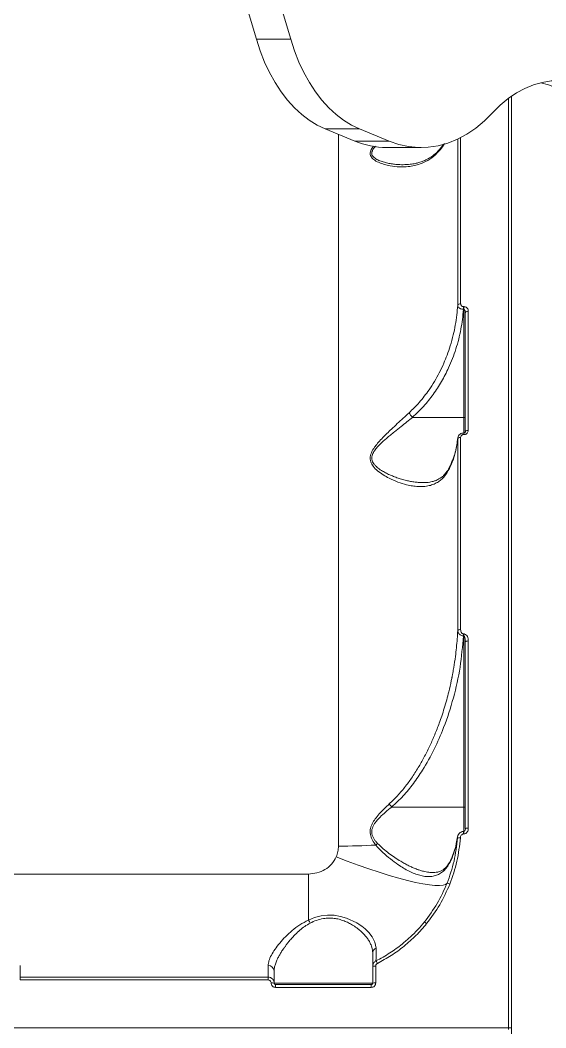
# Model space of a CAD drawing. Header units: millimetres. Extents: x -5718 to 5731, y -4937 to 4872.
# Drawn here: x 634.8 to 810.8, y 1520.6 to 1857.9 of the extents above; entities that cross this region are included whole.
import ezdxf

# ---------------------------------------------------------------- set-up
doc = ezdxf.new("R2010")
doc.units = ezdxf.units.MM
doc.layers.add('DIKOM_ОБЪЕКТ', color=7, linetype='Continuous')

msp = doc.modelspace()

# ---------------------------------------------------------------- linework, layer by layer
at = {"layer": 'DIKOM_ОБЪЕКТ', "color": 7, "linetype": 'Continuous', "lineweight": 15}
for p, q in [((708.15, 1870.74), (713.87, 1851.53)), ((719.64, 1870.74), (725.36, 1851.53)), ((713.87, 1851.53), (725.36, 1851.53)), ((798.31, 1831.79), (798.31, 1520.58)), ((799.31, 1832.51), (799.31, 1171.58)), ((736.93, 1821.46), (748.42, 1821.46)), ((736.93, 1821.46), (746.8, 1817.41)), ((741.36, 1581.43), (741.36, 1819.64)), ((748.42, 1821.46), (758.29, 1817.41)), ((781.26, 1818.11), (781.26, 1762.42)), ((782.25, 1818.6), (782.25, 1762.95)), ((746.8, 1817.41), (758.29, 1817.41)), ((757.49, 1815.27), (768.98, 1815.27)), ((776.53, 1816.39), (775.57, 1815.02)), ((783.21, 1761.99), (783.31, 1761.99)), ((783.21, 1761.99), (783.21, 1761.09)), ((783.31, 1761.09), (783.21, 1761.09)), ((783.31, 1761.99), (783.31, 1761.09)), ((783.31, 1724.93), (783.31, 1761.09)), ((784.81, 1760.47), (784.81, 1720.6)), ((766.15, 1724.94), (766.15, 1724.93)), ((766.15, 1724.93), (783.31, 1724.93)), ((783.31, 1719.71), (783.31, 1724.93)), ((781.26, 1717.78), (781.35, 1718.16)), ((781.26, 1717.78), (781.26, 1653.6)), ((782.25, 1718.22), (782.25, 1653.89)), ((783.31, 1719.71), (783.28, 1719.71)), ((783.28, 1719.71), (783.28, 1719.19)), ((783.28, 1719.19), (783.31, 1719.19)), ((783.31, 1719.71), (783.31, 1719.19)), ((783.19, 1652.43), (783.31, 1652.43)), ((783.19, 1652.43), (783.19, 1651.79)), ((783.31, 1651.79), (783.19, 1651.79)), ((783.31, 1652.43), (783.31, 1651.79)), ((783.31, 1594.5), (783.31, 1651.79)), ((784.81, 1650.09), (784.81, 1587.43)), ((759.2, 1594.5), (783.31, 1594.5)), ((783.31, 1586.33), (783.31, 1594.5)), ((783.31, 1586.33), (783.22, 1586.33)), ((783.22, 1585.49), (783.22, 1586.33)), ((783.22, 1585.49), (783.31, 1585.49)), ((783.31, 1585.49), (783.31, 1586.33)), ((781.17, 1584.53), (780.78, 1582.25)), ((781.25, 1584.54), (781.15, 1584.11)), ((780.58, 1581.26), (779.44, 1577.79)), ((381.31, 1572.08), (731.31, 1572.08)), ((731.31, 1556.68), (731.31, 1572.08)), ((634.81, 1537.58), (634.81, 1541.44)), ((717.81, 1541.44), (717.81, 1537.58)), ((752.81, 1541.2), (752.81, 1535.58)), ((753.81, 1541.25), (753.81, 1535.62)), ((634.81, 1536.62), (634.81, 1537.58)), ((717.81, 1537.58), (634.81, 1537.58)), ((717.81, 1536.62), (634.81, 1536.62)), ((717.81, 1537.58), (717.81, 1536.62)), ((719.81, 1535.58), (752.81, 1535.58)), ((720.31, 1535.08), (720.31, 1534.12)), ((752.31, 1535.08), (720.31, 1535.08)), ((752.31, 1534.12), (752.31, 1535.08)), ((752.31, 1534.12), (720.31, 1534.12)), ((798.31, 1520.58), (314.31, 1520.58)), ((798.31, 1520.08), (798.31, 1520.58))]:
    msp.add_line(p, q, dxfattribs=at)
at = {"layer": 'DIKOM_ОБЪЕКТ', "color": 7, "linetype": 'Continuous', "lineweight": 15, "flags": 128}
for points in [[(736.93, 1821.46), (734.23, 1822.75), (731.6, 1824.37), (729.07, 1826.32), (726.64, 1828.57), (724.34, 1831.11), (722.18, 1833.93), (720.16, 1837.02), (718.31, 1840.34), (716.64, 1843.88), (715.16, 1847.62), (713.87, 1851.53)], [(748.42, 1821.46), (745.72, 1822.75), (743.09, 1824.37), (740.56, 1826.32), (738.13, 1828.57), (735.83, 1831.11), (733.67, 1833.93), (731.65, 1837.02), (729.8, 1840.34), (728.13, 1843.88), (726.65, 1847.62), (725.36, 1851.53)], [(793, 1826.95), (795.52, 1829.46), (798.15, 1831.67), (800.9, 1833.54), (803.72, 1835.07), (806.62, 1836.25), (809.57, 1837.07), (812.55, 1837.53), (815.54, 1837.62), (818.53, 1837.35), (821.49, 1836.71), (824.42, 1835.71), (827.28, 1834.36)], [(793, 1826.95), (790.21, 1824.19), (787.29, 1821.78), (784.26, 1819.73), (781.14, 1818.05), (777.94, 1816.77), (774.68, 1815.87), (771.39, 1815.38), (768.09, 1815.28), (764.79, 1815.59), (761.52, 1816.3), (758.29, 1817.41)], [(784.81, 1760.47), (784.62, 1760.46), (784.43, 1760.42), (784.26, 1760.37), (784.11, 1760.3), (783.98, 1760.21), (783.89, 1760.11), (783.83, 1760.01), (783.81, 1759.89)], [(784.81, 1720.6), (784.62, 1720.59), (784.43, 1720.57), (784.26, 1720.52), (784.11, 1720.46), (783.98, 1720.39), (783.89, 1720.31), (783.83, 1720.22), (783.81, 1720.13)], [(781.26, 1717.78), (781.29, 1717.86), (781.35, 1717.95), (781.45, 1718.02), (781.57, 1718.09), (781.72, 1718.14), (781.89, 1718.18), (782.07, 1718.21), (782.25, 1718.22)], [(784.81, 1650.09), (784.62, 1650.09), (784.43, 1650.07), (784.26, 1650.04), (784.11, 1650), (783.98, 1649.96), (783.89, 1649.9), (783.83, 1649.84), (783.81, 1649.78)], [(783.81, 1594.33), (783.8, 1594.37), (783.78, 1594.4), (783.73, 1594.43), (783.67, 1594.45), (783.59, 1594.47), (783.51, 1594.49), (783.41, 1594.5), (783.31, 1594.5)], [(740.6, 1577.79), (744.3, 1576.38), (747.96, 1575.05), (751.54, 1573.8), (755.02, 1572.66), (758.35, 1571.62), (761.51, 1570.71), (764.46, 1569.92), (767.18, 1569.28), (769.64, 1568.78), (771.8, 1568.42), (773.66, 1568.22), (775.2, 1568.18), (776.39, 1568.29), (777.23, 1568.55), (777.71, 1568.97)], [(779.44, 1577.79), (779.39, 1577.66), (779.36, 1577.4)], [(753.94, 1547.27), (753.57, 1549.27), (752.67, 1551.03), (751.49, 1552.52), (750.26, 1553.7), (749.14, 1554.6), (748.25, 1555.21), (747.67, 1555.58), (747.52, 1555.67), (747.49, 1555.69), (747.47, 1555.7), (747.47, 1555.7), (747.47, 1555.7), (747.47, 1555.7), (747.47, 1555.7), (747.47, 1555.7), (747.47, 1555.7), (747.47, 1555.7), (747.47, 1555.7), (744.03, 1557.32), (742.05, 1557.9), (739.93, 1558.25), (737.73, 1558.3), (735.51, 1558.03), (733.35, 1557.47), (731.31, 1556.68)]]:
    msp.add_lwpolyline(points, dxfattribs=at)
at = {"layer": 'DIKOM_ОБЪЕКТ', "color": 7, "linetype": 'Continuous', "lineweight": 15}
for centre, radius, start, end in [((802.66, 1810.34), 27.38, 61.3314, 76.4882), ((757.57, 1843.38), 28.11, 247.4819, 269.847), ((782.1, 1762.04), 0.928, 80.7132, 155.8934), ((782.05, 1652.75), 1.16, 79.9679, 133.1344), ((765.33, 1600.48), 8.56, 215.403, 224.2828), ((784.57, 1585.76), 1.69, 81.6998, 116.6534), ((758.01, 1577.32), 6.09, 125.6529, 133.2666), ((781.79, 1582.25), 1.97, 79.7954, 109.1313), ((741.49, 1817.81), 236.38, 269.9706, 272.9964), ((777.55, 1566.59), 2.38, 62.9125, 86.2365), ((724.96, 1552.73), 7.48, 22.8327, 31.8559), ((768.46, 1552.87), 3.55, 47.1984, 62.5475), ((754.57, 1545.63), 1.76, 111.1419, 178.1696), ((745.64, 1537.98), 9.66, 25.5018, 31.1532), ((717.91, 1539.53), 1.91, 3.0474, 92.7557), ((753.56, 1536.36), 4.89, 87.0774, 98.8283), ((719.06, 1529.04), 6.58, 83.4534, 92.1731), ((753.56, 1529.05), 6.58, 87.8255, 96.5482), ((798.56, 1415.83), 104.76, 89.5898, 90.1367)]:
    msp.add_arc(centre, radius, start, end, dxfattribs=at)
for points, knots in [([(753.04, 1815.71), (753, 1815.67), (752.79, 1815.41), (752.31, 1814.68), (751.92, 1813.74), (751.97, 1812.85), (752.22, 1812.25), (752.62, 1811.71), (753.39, 1811.01), (754.74, 1810.25), (756.65, 1809.56), (759.01, 1809.01), (761.73, 1808.71), (764.42, 1808.81), (766.73, 1809.19), (768.67, 1809.74), (770.87, 1810.68), (773.23, 1812.15), (774.75, 1813.81), (775.49, 1814.62)], [0, 0, 0, 0, 0.004824, 0.029324, 0.080645, 0.105972, 0.132296, 0.15677, 0.1837, 0.248135, 0.31815, 0.38826, 0.489978, 0.591296, 0.659955, 0.728131, 0.795323, 0.900982, 1, 1, 1, 1]), ([(763.02, 1809.5), (762.99, 1809.5), (762.95, 1809.5), (762.76, 1809.5), (762.24, 1809.51), (761.45, 1809.54), (760.56, 1809.61), (759.51, 1809.73), (758.24, 1809.93), (756.7, 1810.29), (755.23, 1810.77), (754.08, 1811.31), (753.3, 1811.85), (752.82, 1812.34), (752.51, 1812.9), (752.46, 1813.54), (752.63, 1814.09), (752.86, 1814.55), (753.16, 1814.99), (753.46, 1815.36), (753.71, 1815.61), (753.76, 1815.66)], [0, 0, 0, 0, 0.005448, 0.009135, 0.035921, 0.10832, 0.165318, 0.211578, 0.315346, 0.41906, 0.522857, 0.625929, 0.681271, 0.729917, 0.783813, 0.834539, 0.884177, 0.910778, 0.93891, 0.987721, 1, 1, 1, 1]), ([(775.62, 1815.13), (775.01, 1814.43), (773.84, 1813.11), (771.99, 1811.82), (770.39, 1810.99), (769.17, 1810.51), (768.12, 1810.17), (766.91, 1809.87), (765.19, 1809.57), (763.8, 1809.53), (763.02, 1809.5)], [0, 0, 0, 0, 0.179916, 0.343775, 0.47143, 0.563721, 0.625129, 0.710832, 0.835745, 1, 1, 1, 1]), ([(775.49, 1814.62), (775.98, 1815.22), (776.48, 1815.85), (776.89, 1816.51), (776.9, 1816.53)], [0, 0, 0, 0, 0.971826, 1, 1, 1, 1]), ([(775.64, 1815.09), (775.6, 1815.03), (775.5, 1814.91), (775.49, 1814.73), (775.49, 1814.62)], [0, 0, 0, 0, 0.405919, 1, 1, 1, 1]), ([(781.26, 1762.42), (781.17, 1761.36), (781, 1759.14), (780.5, 1755.85), (779.78, 1752.38), (778.86, 1749.01), (777.77, 1745.84), (776.55, 1742.84), (775.15, 1739.9), (773.5, 1736.94), (771.33, 1733.58), (768.58, 1729.98), (766.14, 1727.58), (764.97, 1726.44)], [0, 0, 0, 0, 0.079421, 0.166399, 0.249183, 0.343699, 0.426913, 0.498916, 0.584886, 0.668088, 0.749766, 0.880726, 1, 1, 1, 1]), ([(766.15, 1724.94), (767.41, 1726.14), (769.92, 1728.53), (773.12, 1732.59), (775.92, 1736.91), (778.53, 1741.97), (780.77, 1747.81), (782.49, 1754.37), (782.97, 1758.85), (783.21, 1761.09)], [0, 0, 0, 0, 0.125358, 0.249731, 0.374492, 0.500403, 0.666497, 0.83358, 1, 1, 1, 1]), ([(781.26, 1762.42), (781.28, 1762.27), (781.34, 1761.96), (781.67, 1761.6), (782.05, 1761.37), (782.4, 1761.22), (782.79, 1761.12), (783.07, 1761.1), (783.21, 1761.09)], [0, 0, 0, 0, 0.232336, 0.474178, 0.601089, 0.731646, 0.864599, 1, 1, 1, 1]), ([(782.25, 1762.95), (782.27, 1762.84), (782.29, 1762.61), (782.45, 1762.35), (782.63, 1762.17), (782.8, 1762.07), (783, 1762), (783.14, 1761.99), (783.21, 1761.99)], [0, 0, 0, 0, 0.248772, 0.498273, 0.626282, 0.749263, 0.875305, 1, 1, 1, 1]), ([(783.31, 1761.99), (783.42, 1761.98), (783.64, 1761.97), (783.95, 1761.86), (784.22, 1761.7), (784.51, 1761.42), (784.76, 1761.01), (784.8, 1760.65), (784.81, 1760.47)], [0, 0, 0, 0, 0.123821, 0.250594, 0.373275, 0.501549, 0.751015, 1, 1, 1, 1]), ([(783.31, 1761.09), (783.34, 1761.09), (783.39, 1761.08), (783.49, 1761.02), (783.63, 1760.86), (783.78, 1760.47), (783.8, 1760.12), (783.81, 1759.89)], [0, 0, 0, 0, 0.051521, 0.108476, 0.250702, 0.500463, 1, 1, 1, 1]), ([(783.81, 1759.89), (783.81, 1753.44), (783.81, 1740.53), (783.81, 1726.93), (783.81, 1720.13)], [0, 0, 0, 0, 0.5, 1, 1, 1, 1]), ([(764.97, 1726.44), (764.32, 1725.84), (763.02, 1724.65), (761.05, 1722.84), (759.22, 1721.14), (757.6, 1719.59), (756.14, 1718.14), (754.78, 1716.69), (753.72, 1715.4), (753, 1714.37), (752.37, 1713.25), (751.96, 1712.07), (751.95, 1710.89), (752.14, 1710.05), (752.49, 1709.27), (753.2, 1708.2), (754.48, 1706.95), (756.31, 1705.65), (758.6, 1704.37), (761.24, 1703.21), (763.86, 1702.4), (766.12, 1701.94), (768.02, 1701.75), (769.89, 1701.76), (771.67, 1702.02), (773.34, 1702.55), (774.74, 1703.29), (775.91, 1704.19), (777.22, 1705.51), (777.99, 1706.87), (778.5, 1707.78)], [0, 0, 0, 0, 0.041468, 0.083411, 0.124654, 0.156992, 0.187222, 0.220602, 0.249617, 0.266107, 0.281109, 0.312497, 0.328055, 0.344008, 0.359084, 0.375594, 0.415053, 0.457841, 0.500676, 0.562961, 0.624916, 0.666775, 0.708489, 0.749705, 0.793182, 0.834709, 0.874629, 0.90638, 0.937351, 1, 1, 1, 1]), ([(769.79, 1703.09), (769.34, 1703.09), (768.42, 1703.11), (766.96, 1703.26), (765.52, 1703.49), (763.99, 1703.81), (762.48, 1704.22), (760.91, 1704.72), (759.33, 1705.32), (757.83, 1705.99), (756.35, 1706.77), (754.99, 1707.63), (753.89, 1708.53), (753.16, 1709.37), (752.73, 1710.1), (752.48, 1710.88), (752.48, 1711.73), (752.75, 1712.72), (753.36, 1713.8), (754.29, 1714.94), (755.34, 1716.02), (756.44, 1717.05), (757.58, 1718.03), (758.79, 1719.05), (760.36, 1720.33), (762.21, 1721.81), (764.24, 1723.42), (765.52, 1724.43), (766.15, 1724.93)], [0, 0, 0, 0, 0.041498, 0.083146, 0.128516, 0.167204, 0.215063, 0.258416, 0.301951, 0.350133, 0.389155, 0.432606, 0.476405, 0.499805, 0.520467, 0.542881, 0.564349, 0.585182, 0.618122, 0.652026, 0.686045, 0.720537, 0.75326, 0.786551, 0.826187, 0.888653, 0.944995, 1, 1, 1, 1]), ([(764.97, 1726.44), (765.04, 1726.33), (765.17, 1726.1), (765.46, 1725.7), (765.8, 1725.3), (766.03, 1725.06), (766.15, 1724.94)], [0, 0, 0, 0, 0.245764, 0.499999, 0.754233, 1, 1, 1, 1]), ([(783.81, 1724.77), (783.81, 1724.79), (783.79, 1724.84), (783.68, 1724.89), (783.51, 1724.93), (783.38, 1724.93), (783.31, 1724.93)], [0, 0, 0, 0, 0.249972, 0.500021, 0.750005, 1, 1, 1, 1]), ([(784.81, 1720.6), (784.79, 1720.42), (784.75, 1720.07), (784.47, 1719.67), (784.17, 1719.43), (783.91, 1719.29), (783.62, 1719.2), (783.42, 1719.19), (783.31, 1719.19)], [0, 0, 0, 0, 0.249983, 0.499205, 0.625157, 0.749503, 0.875044, 1, 1, 1, 1]), ([(783.88, 1720.3), (783.87, 1720.22), (783.85, 1720.05), (783.71, 1719.86), (783.53, 1719.73), (783.39, 1719.72), (783.31, 1719.71)], [0, 0, 0, 0, 0.27461, 0.530319, 0.765412, 1, 1, 1, 1]), ([(778.5, 1707.78), (778.74, 1708.32), (779.3, 1709.53), (780.05, 1711.62), (780.68, 1713.91), (781.07, 1716.01), (781.2, 1717.26), (781.26, 1717.78)], [0, 0, 0, 0, 0.165923, 0.377378, 0.633178, 0.849645, 1, 1, 1, 1]), ([(781.27, 1718.13), (781.07, 1716.5), (780.65, 1713.13), (779.25, 1709.91), (778.53, 1708.25)], [0, 0, 0, 0, 0.481692, 1, 1, 1, 1]), ([(783.28, 1719.71), (783.07, 1719.69), (782.63, 1719.65), (782.02, 1719.32), (781.53, 1718.8), (781.38, 1718.36), (781.3, 1718.14)], [0, 0, 0, 0, 0.230524, 0.476655, 0.733852, 1, 1, 1, 1]), ([(782.25, 1718.22), (782.27, 1718.34), (782.3, 1718.58), (782.49, 1718.85), (782.69, 1719.02), (782.87, 1719.11), (783.07, 1719.18), (783.21, 1719.18), (783.28, 1719.19)], [0, 0, 0, 0, 0.249959, 0.499198, 0.625429, 0.749531, 0.875397, 1, 1, 1, 1]), ([(778.55, 1708.34), (778.27, 1707.81), (777.73, 1706.79), (776.83, 1705.73), (776.04, 1705.01), (775.33, 1704.5), (774.52, 1704.03), (773.38, 1703.57), (771.81, 1703.17), (770.5, 1703.11), (769.78, 1703.08)], [0, 0, 0, 0, 0.142063, 0.273151, 0.372248, 0.44278, 0.531761, 0.654528, 0.810078, 1, 1, 1, 1]), ([(778.56, 1708.31), (778.55, 1708.3), (778.5, 1708.23), (778.47, 1708.05), (778.49, 1707.87), (778.5, 1707.78)], [0, 0, 0, 0, 0.035355, 0.534296, 1, 1, 1, 1]), ([(781.26, 1653.6), (781.21, 1652.66), (781.1, 1650.73), (780.84, 1647.82), (780.47, 1644.62), (780.06, 1641.81), (779.71, 1639.84), (779.55, 1638.98), (779.48, 1638.6), (779.41, 1638.21), (779.35, 1637.95), (779.33, 1637.81), (779.33, 1637.81), (779.32, 1637.79), (779.3, 1637.7), (779.24, 1637.38), (778.92, 1635.81), (778.38, 1633.43), (777.57, 1630.34), (776.79, 1627.63), (775.95, 1625.02), (774.91, 1622.05), (773.65, 1618.81), (772.03, 1615.1), (770.28, 1611.57), (768.3, 1608.02), (766.19, 1604.67), (763.79, 1601.37), (761.24, 1598.3), (759.28, 1596.42), (758.35, 1595.52)], [0, 0, 0, 0, 0.044391, 0.091737, 0.138077, 0.196786, 0.226268, 0.232319, 0.238456, 0.244678, 0.250985, 0.250996, 0.251075, 0.251285, 0.252066, 0.25507, 0.266845, 0.327853, 0.370534, 0.417208, 0.461057, 0.499919, 0.565544, 0.624576, 0.690153, 0.750063, 0.815101, 0.874709, 0.940202, 1, 1, 1, 1]), ([(781.26, 1653.6), (781.28, 1653.41), (781.33, 1653.02), (781.61, 1652.56), (781.94, 1652.23), (782.28, 1652), (782.71, 1651.83), (783.03, 1651.8), (783.19, 1651.79)], [0, 0, 0, 0, 0.219796, 0.450702, 0.574965, 0.707095, 0.849667, 1, 1, 1, 1]), ([(782.25, 1653.89), (782.26, 1653.74), (782.28, 1653.43), (782.41, 1653.05), (782.57, 1652.77), (782.74, 1652.6), (782.95, 1652.46), (783.11, 1652.44), (783.19, 1652.43)], [0, 0, 0, 0, 0.24856, 0.498029, 0.629692, 0.74885, 0.878828, 1, 1, 1, 1]), ([(759.2, 1594.5), (760.5, 1595.71), (763.12, 1598.16), (766.49, 1602.34), (770.04, 1607.52), (773.48, 1613.75), (777.01, 1621.83), (779.98, 1631.01), (782.26, 1641.3), (782.88, 1648.29), (783.19, 1651.79)], [0, 0, 0, 0, 0.081974, 0.165727, 0.250011, 0.375545, 0.500263, 0.665881, 0.832661, 1, 1, 1, 1]), ([(783.31, 1652.43), (783.38, 1652.43), (783.51, 1652.42), (783.76, 1652.34), (784.15, 1652.09), (784.52, 1651.56), (784.77, 1650.84), (784.8, 1650.34), (784.81, 1650.09)], [0, 0, 0, 0, 0.062178, 0.126019, 0.251397, 0.500777, 0.750446, 1, 1, 1, 1]), ([(783.31, 1651.79), (783.33, 1651.79), (783.36, 1651.78), (783.41, 1651.75), (783.53, 1651.63), (783.65, 1651.31), (783.79, 1650.68), (783.8, 1650.14), (783.81, 1649.78)], [0, 0, 0, 0, 0.018634, 0.039135, 0.090474, 0.249979, 0.500241, 1, 1, 1, 1]), ([(783.81, 1649.78), (783.81, 1642.95), (783.81, 1629.27), (783.81, 1608.4), (783.81, 1594.31), (783.81, 1587.27)], [0, 0, 0, 0, 0.333315, 0.666681, 1, 1, 1, 1]), ([(758.35, 1595.52), (757.83, 1595.03), (756.82, 1594.1), (755.33, 1592.58), (753.99, 1591.02), (752.99, 1589.57), (752.4, 1588.37), (752.07, 1587.37), (751.93, 1586.35), (752, 1585.33), (752.27, 1584.34), (752.83, 1583.1), (753.44, 1582.29), (753.84, 1581.75)], [0, 0, 0, 0, 0.130396, 0.249786, 0.384644, 0.498584, 0.564063, 0.623898, 0.686833, 0.749121, 0.809272, 0.874633, 1, 1, 1, 1]), ([(754.47, 1582.27), (754.25, 1582.5), (753.83, 1582.96), (753.26, 1583.73), (752.8, 1584.57), (752.51, 1585.49), (752.47, 1586.29), (752.56, 1586.94), (752.72, 1587.56), (753.05, 1588.32), (753.85, 1589.6), (755.21, 1591.12), (757.13, 1592.86), (758.48, 1593.93), (759.2, 1594.5)], [0, 0, 0, 0, 0.062807, 0.125486, 0.191622, 0.250933, 0.313096, 0.344578, 0.376918, 0.435716, 0.502107, 0.664795, 0.82213, 1, 1, 1, 1]), ([(783.22, 1586.33), (783.05, 1586.31), (782.64, 1586.28), (782.04, 1585.94), (781.48, 1585.33), (781.3, 1584.8), (781.21, 1584.51)], [0, 0, 0, 0, 0.176862, 0.416955, 0.692827, 1, 1, 1, 1]), ([(783.22, 1585.49), (783.14, 1585.48), (782.99, 1585.47), (782.7, 1585.33), (782.42, 1585.06), (782.21, 1584.64), (782.16, 1584.34), (782.14, 1584.19)], [0, 0, 0, 0, 0.122751, 0.251215, 0.500882, 0.75027, 1, 1, 1, 1]), ([(784.81, 1587.43), (784.8, 1587.2), (784.76, 1586.76), (784.52, 1586.23), (784.24, 1585.88), (783.97, 1585.67), (783.66, 1585.52), (783.43, 1585.5), (783.31, 1585.49)], [0, 0, 0, 0, 0.249287, 0.498535, 0.62738, 0.74929, 0.874532, 1, 1, 1, 1]), ([(783.88, 1587.33), (783.86, 1587.18), (783.82, 1586.91), (783.67, 1586.62), (783.54, 1586.45), (783.45, 1586.37), (783.38, 1586.34), (783.34, 1586.33), (783.32, 1586.33), (783.31, 1586.33)], [0, 0, 0, 0, 0.355764, 0.667593, 0.793277, 0.888783, 0.951918, 0.975861, 1, 1, 1, 1]), ([(773.07, 1572.55), (772.58, 1572.57), (771.51, 1572.6), (770, 1572.9), (768.58, 1573.31), (767.34, 1573.75), (766.1, 1574.27), (764.84, 1574.87), (763.55, 1575.55), (762, 1576.44), (760.22, 1577.58), (758.25, 1578.97), (756.3, 1580.5), (755.08, 1581.68), (754.47, 1582.27)], [0, 0, 0, 0, 0.087814, 0.191464, 0.256103, 0.323503, 0.393686, 0.455339, 0.522568, 0.595381, 0.696388, 0.797738, 0.898718, 1, 1, 1, 1]), ([(781.15, 1584.11), (780.87, 1581.53), (780.32, 1576.35), (778.58, 1571.43), (777.71, 1568.97)], [0, 0, 0, 0, 0.500044, 1, 1, 1, 1]), ([(782.14, 1584.19), (781.86, 1581.55), (781.3, 1576.26), (779.52, 1571.23), (778.64, 1568.71)], [0, 0, 0, 0, 0.499999, 1, 1, 1, 1]), ([(779.36, 1577.4), (779.77, 1578.51), (780.59, 1580.71), (780.96, 1582.98), (781.15, 1584.11)], [0, 0, 0, 0, 0.500367, 1, 1, 1, 1]), ([(740.6, 1577.79), (740.83, 1578.37), (741.27, 1579.55), (741.33, 1580.8), (741.36, 1581.43)], [0, 0, 0, 0, 0.498761, 1, 1, 1, 1]), ([(753.84, 1581.75), (754.63, 1580.9), (756.2, 1579.19), (758.75, 1577.07), (761.69, 1574.89), (765.01, 1572.91), (768.58, 1571.47), (771.37, 1571.1), (773.42, 1571.38), (774.87, 1571.9), (776.2, 1572.76), (777.41, 1573.96), (778.49, 1575.48), (779.07, 1576.76), (779.36, 1577.4)], [0, 0, 0, 0, 0.084098, 0.167781, 0.251169, 0.375619, 0.500206, 0.624913, 0.687135, 0.749761, 0.812121, 0.874729, 0.937305, 1, 1, 1, 1]), ([(731.31, 1572.08), (732.28, 1572.16), (734.2, 1572.3), (736.88, 1573.47), (739.19, 1575.27), (740.13, 1576.95), (740.6, 1577.79)], [0, 0, 0, 0, 0.249749, 0.499576, 0.749308, 1, 1, 1, 1]), ([(779.44, 1577.79), (779.05, 1576.95), (778.26, 1575.27), (776.78, 1573.71), (775.11, 1572.72), (773.73, 1572.6), (773.04, 1572.54)], [0, 0, 0, 0, 0.243919, 0.491014, 0.742587, 1, 1, 1, 1]), ([(777.71, 1568.97), (776.69, 1566.67), (774.65, 1562.07), (771.61, 1558.04), (770.1, 1556.02)], [0, 0, 0, 0, 0.500004, 1, 1, 1, 1]), ([(778.64, 1568.71), (777.59, 1566.36), (775.51, 1561.66), (772.42, 1557.54), (770.87, 1555.48)], [0, 0, 0, 0, 0.499999, 1, 1, 1, 1]), ([(731.31, 1556.68), (730.31, 1556.16), (728.31, 1555.14), (725.79, 1553.15), (723.57, 1551.08), (721.65, 1548.96), (720.05, 1546.87), (718.82, 1544.87), (717.99, 1543.01), (717.87, 1541.96), (717.81, 1541.44)], [0, 0, 0, 0, 0.125521, 0.250805, 0.375127, 0.500351, 0.62527, 0.750527, 0.875167, 1, 1, 1, 1]), ([(719.81, 1539.63), (719.84, 1539.99), (719.88, 1540.7), (720.22, 1541.92), (720.68, 1543.1), (721.24, 1544.24), (721.8, 1545.27), (722.47, 1546.35), (723.03, 1547.18), (723.47, 1547.8), (723.74, 1548.17), (724.13, 1548.69), (724.5, 1549.15), (724.79, 1549.51), (725.03, 1549.79), (725.38, 1550.21), (725.89, 1550.79), (726.4, 1551.33), (727.21, 1552.17), (728.38, 1553.26), (730.01, 1554.58), (731.24, 1555.28), (731.85, 1555.63)], [0, 0, 0, 0, 0.082271, 0.165061, 0.249516, 0.309908, 0.374758, 0.433053, 0.499653, 0.517769, 0.538695, 0.562428, 0.606247, 0.618711, 0.62258, 0.654687, 0.690174, 0.721699, 0.749263, 0.836597, 0.917354, 1, 1, 1, 1]), ([(731.85, 1555.63), (732.56, 1555.97), (733.97, 1556.65), (735.53, 1556.99), (736.31, 1557.16)], [0, 0, 0, 0, 0.499166, 1, 1, 1, 1]), ([(736.31, 1557.16), (736.91, 1557.24), (738.11, 1557.39), (739.88, 1557.28), (741.6, 1556.94), (743.22, 1556.42), (744.73, 1555.75), (745.92, 1555.08), (746.89, 1554.46), (747.68, 1553.89), (748.53, 1553.2), (749.44, 1552.37), (750.27, 1551.48), (751.05, 1550.51), (751.72, 1549.48), (752.22, 1548.47), (752.57, 1547.5), (752.77, 1546.61), (752.8, 1545.98), (752.81, 1545.68)], [0, 0, 0, 0, 0.062333, 0.125056, 0.185251, 0.250493, 0.313004, 0.375271, 0.413934, 0.455671, 0.500496, 0.558335, 0.624864, 0.677827, 0.750014, 0.824324, 0.874446, 0.940465, 1, 1, 1, 1]), ([(770.1, 1556.02), (769.36, 1555.16), (767.88, 1553.4), (765.39, 1550.94), (762.32, 1548.28), (758.54, 1545.51), (755.48, 1543.84), (753.91, 1542.98)], [0, 0, 0, 0, 0.162776, 0.3299, 0.501384, 0.744009, 1, 1, 1, 1]), ([(770.87, 1555.48), (769.71, 1554.13), (767.37, 1551.42), (763.36, 1547.87), (759.05, 1544.7), (755.92, 1542.99), (754.36, 1542.14)], [0, 0, 0, 0, 0.250714, 0.501319, 0.750672, 1, 1, 1, 1]), ([(752.81, 1545.68), (752.81, 1545), (752.81, 1543.64), (752.81, 1542.26), (752.81, 1541.36), (752.81, 1541.25), (752.81, 1541.2)], [0, 0, 0, 0, 0.249514, 0.49822, 0.748703, 1, 1, 1, 1]), ([(753.91, 1542.98), (753.91, 1543.03), (753.91, 1543.14), (753.92, 1544), (753.93, 1545.32), (753.94, 1546.62), (753.94, 1547.27)], [0, 0, 0, 0, 0.251221, 0.501661, 0.750071, 1, 1, 1, 1]), ([(752.81, 1541.2), (752.84, 1541.43), (752.88, 1541.86), (753.18, 1542.39), (753.53, 1542.76), (753.79, 1542.91), (753.91, 1542.98)], [0, 0, 0, 0, 0.314025, 0.585463, 0.814159, 1, 1, 1, 1]), ([(753.81, 1541.25), (753.82, 1541.34), (753.84, 1541.52), (753.95, 1541.78), (754.13, 1542), (754.28, 1542.09), (754.36, 1542.14)], [0, 0, 0, 0, 0.251003, 0.500422, 0.750332, 1, 1, 1, 1]), ([(719.81, 1535.58), (719.81, 1535.63), (719.81, 1535.73), (719.81, 1536.54), (719.81, 1537.77), (719.81, 1539.01), (719.81, 1539.63)], [0, 0, 0, 0, 0.250001, 0.499998, 0.749986, 1, 1, 1, 1]), ([(717.81, 1537.58), (718.07, 1537.55), (718.46, 1537.51), (718.92, 1537.26), (719.3, 1536.96), (719.59, 1536.56), (719.78, 1536.06), (719.8, 1535.75), (719.81, 1535.58)], [0, 0, 0, 0, 0.241465, 0.368744, 0.500064, 0.701014, 0.838362, 1, 1, 1, 1]), ([(717.81, 1536.62), (717.95, 1536.61), (718.21, 1536.58), (718.54, 1536.34), (718.77, 1536.01), (718.8, 1535.75), (718.81, 1535.62)], [0, 0, 0, 0, 0.250755, 0.500125, 0.74994, 1, 1, 1, 1]), ([(720.31, 1534.12), (720.12, 1534.14), (719.72, 1534.18), (719.23, 1534.53), (718.88, 1535.03), (718.84, 1535.42), (718.81, 1535.62)], [0, 0, 0, 0, 0.250549, 0.500184, 0.74999, 1, 1, 1, 1]), ([(720.31, 1535.08), (720.25, 1535.09), (720.15, 1535.1), (720.04, 1535.16), (719.94, 1535.24), (719.87, 1535.35), (719.82, 1535.47), (719.82, 1535.54), (719.81, 1535.58)], [0, 0, 0, 0, 0.244383, 0.370911, 0.500115, 0.719764, 0.852414, 1, 1, 1, 1]), ([(753.81, 1535.62), (753.79, 1535.42), (753.75, 1535.03), (753.4, 1534.53), (752.9, 1534.18), (752.51, 1534.14), (752.31, 1534.12)], [0, 0, 0, 0, 0.250573, 0.500251, 0.750018, 1, 1, 1, 1]), ([(752.81, 1535.58), (752.81, 1535.54), (752.81, 1535.47), (752.76, 1535.35), (752.69, 1535.24), (752.59, 1535.16), (752.48, 1535.1), (752.38, 1535.09), (752.31, 1535.08)], [0, 0, 0, 0, 0.147704, 0.280498, 0.500379, 0.629434, 0.755847, 1, 1, 1, 1])]:
    msp.add_open_spline(points, degree=3, knots=knots, dxfattribs=at)

doc.saveas('drawing.dxf')
